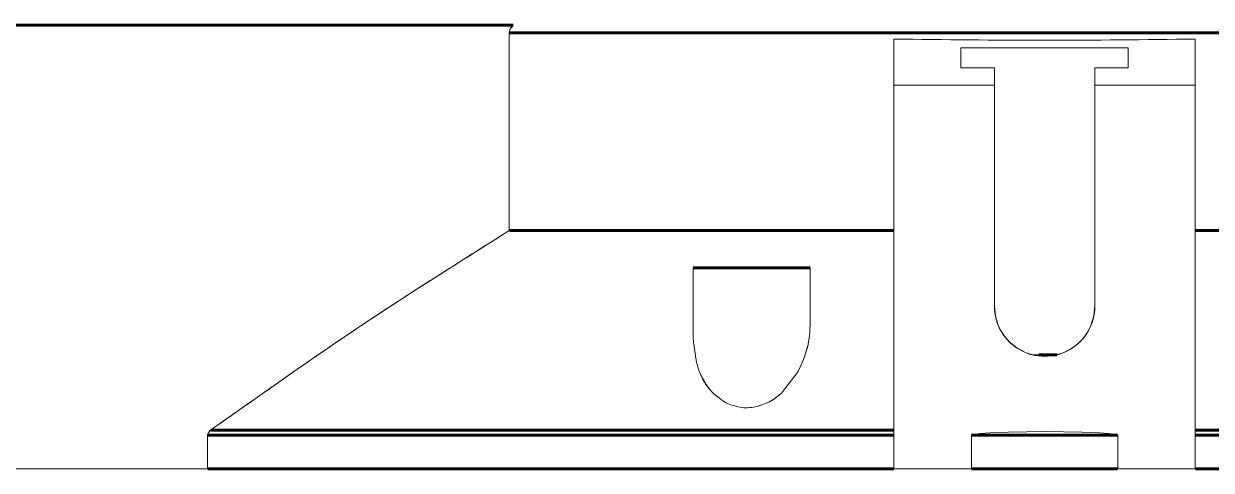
# Model space of a CAD drawing. Header units: millimetres. Extents: x -16985 to -606, y 2122 to 9380.
# Drawn here: x -12453.9 to -12382.9, y 7670 to 7696.7 of the extents above; entities that cross this region are included whole.
import ezdxf

# ---------------------------------------------------------------- set-up
doc = ezdxf.new("R2010")
doc.units = ezdxf.units.MM
doc.linetypes.add('K5LT_THIN', pattern=[0])

msp = doc.modelspace()

# ---------------------------------------------------------------- linework, layer by layer
at = {"color": 7, "linetype": 'K5LT_THIN', "lineweight": 18}
for p, q in [((-12460.874, 7696.597), (-12424.617, 7696.598)), ((-12424.617, 7696.598), (-12460.874, 7696.597)), ((-12457.829, 7696.599), (-12451.404, 7696.599)), ((-12450.97, 7696.598), (-12453.726, 7696.599)), ((-12453.726, 7696.599), (-12450.97, 7696.598)), ((-12451.404, 7696.599), (-12453.726, 7696.599)), ((-12451.404, 7696.599), (-12453.726, 7696.599)), ((-12451.404, 7696.599), (-12451.404, 7696.598)), ((-12450.97, 7696.598), (-12433.131, 7696.598)), ((-12450.97, 7696.598), (-12433.131, 7696.598)), ((-12433.131, 7696.598), (-12424.617, 7696.598)), ((-12424.645, 7696.598), (-12424.792, 7696.416)), ((-12424.617, 7696.598), (-12424.786, 7696.396)), ((-12424.858, 7696.142), (-12424.858, 7684.326)), ((-12401.874, 7695.772), (-12401.874, 7693.019)), ((-12401.874, 7693.019), (-12401.874, 7695.772)), ((-12383.874, 7695.772), (-12383.874, 7693.019)), ((-12383.874, 7695.772), (-12383.874, 7695.718)), ((-12383.874, 7695.772), (-12383.874, 7693.019)), ((-12397.874, 7694.054), (-12397.874, 7695.255)), ((-12387.874, 7695.255), (-12397.874, 7695.255)), ((-12387.874, 7694.054), (-12387.874, 7695.255)), ((-12395.874, 7694.054), (-12397.874, 7694.054)), ((-12395.874, 7693.019), (-12395.874, 7694.054)), ((-12387.874, 7694.054), (-12389.874, 7694.054)), ((-12389.874, 7694.054), (-12389.874, 7693.019)), ((-12401.875, 7670.097), (-12401.874, 7693.019)), ((-12401.874, 7693.019), (-12401.875, 7670.097)), ((-12401.874, 7693.019), (-12395.874, 7693.019)), ((-12395.874, 7693.019), (-12395.875, 7679.812)), ((-12389.875, 7679.812), (-12389.874, 7693.019)), ((-12389.874, 7693.019), (-12383.874, 7693.019)), ((-12383.874, 7693.019), (-12383.875, 7670.097)), ((-12383.874, 7693.019), (-12383.875, 7670.097)), ((-12413.875, 7682.098), (-12413.875, 7677.943)), ((-12413.875, 7682.098), (-12413.875, 7682.098)), ((-12406.875, 7682.098), (-12413.875, 7682.098)), ((-12413.875, 7682.098), (-12413.807, 7682.097)), ((-12413.807, 7682.097), (-12413.608, 7682.097)), ((-12413.608, 7682.097), (-12413.285, 7682.097)), ((-12413.285, 7682.097), (-12412.849, 7682.097)), ((-12412.849, 7682.097), (-12412.319, 7682.097)), ((-12412.319, 7682.097), (-12411.714, 7682.097)), ((-12411.875, 7682.098), (-12411.76, 7682.098)), ((-12411.76, 7682.097), (-12411.875, 7682.098)), ((-12411.76, 7682.098), (-12411.435, 7682.098)), ((-12411.435, 7682.097), (-12411.76, 7682.097)), ((-12411.714, 7682.097), (-12411.057, 7682.097)), ((-12411.435, 7682.098), (-12410.948, 7682.098)), ((-12410.948, 7682.097), (-12411.435, 7682.097)), ((-12411.057, 7682.097), (-12410.375, 7682.097)), ((-12410.948, 7682.098), (-12410.375, 7682.098)), ((-12410.375, 7682.097), (-12410.948, 7682.097)), ((-12410.375, 7682.098), (-12409.801, 7682.098)), ((-12410.375, 7682.097), (-12409.692, 7682.097)), ((-12409.801, 7682.097), (-12410.375, 7682.097)), ((-12409.801, 7682.098), (-12409.314, 7682.098)), ((-12409.314, 7682.097), (-12409.801, 7682.097)), ((-12409.692, 7682.097), (-12409.035, 7682.097)), ((-12409.314, 7682.098), (-12408.989, 7682.098)), ((-12408.989, 7682.097), (-12409.314, 7682.097)), ((-12409.035, 7682.097), (-12408.43, 7682.097)), ((-12408.989, 7682.098), (-12408.875, 7682.098)), ((-12408.875, 7682.098), (-12408.989, 7682.097)), ((-12408.43, 7682.097), (-12407.9, 7682.097)), ((-12407.9, 7682.097), (-12407.464, 7682.097)), ((-12407.464, 7682.097), (-12407.141, 7682.097)), ((-12407.141, 7682.097), (-12406.942, 7682.097)), ((-12406.942, 7682.097), (-12406.875, 7682.098)), ((-12406.875, 7682.098), (-12406.875, 7682.098)), ((-12406.875, 7678.824), (-12406.875, 7682.098)), ((-12395.834, 7679.318), (-12395.875, 7679.812)), ((-12395.875, 7679.812), (-12395.817, 7679.226)), ((-12389.932, 7679.226), (-12389.875, 7679.812)), ((-12389.875, 7679.812), (-12389.916, 7679.318)), ((-12395.712, 7678.837), (-12395.834, 7679.318)), ((-12395.817, 7679.226), (-12395.646, 7678.664)), ((-12395.646, 7678.664), (-12395.369, 7678.145)), ((-12390.38, 7678.145), (-12390.103, 7678.664)), ((-12390.103, 7678.664), (-12389.932, 7679.226)), ((-12389.916, 7679.318), (-12390.037, 7678.837)), ((-12413.875, 7677.943), (-12413.875, 7677.964)), ((-12395.24, 7677.967), (-12395.512, 7678.382)), ((-12395.369, 7678.145), (-12394.996, 7677.69)), ((-12390.753, 7677.69), (-12390.38, 7678.145)), ((-12390.237, 7678.382), (-12390.509, 7677.967)), ((-12394.996, 7677.69), (-12394.541, 7677.317)), ((-12394.512, 7677.298), (-12394.904, 7677.603)), ((-12394.541, 7677.317), (-12394.023, 7677.04)), ((-12391.726, 7677.04), (-12391.208, 7677.317)), ((-12391.237, 7677.298), (-12391.673, 7677.063)), ((-12390.845, 7677.603), (-12391.237, 7677.298)), ((-12391.208, 7677.317), (-12390.753, 7677.69)), ((-12393.606, 7676.903), (-12394.076, 7677.063)), ((-12394.023, 7677.04), (-12393.46, 7676.869)), ((-12393.606, 7676.903), (-12393.35, 7676.903)), ((-12392.179, 7676.903), (-12393.57, 7676.903)), ((-12393.46, 7676.869), (-12392.875, 7676.812)), ((-12392.875, 7676.812), (-12392.143, 7676.903)), ((-12392.875, 7676.812), (-12392.289, 7676.869)), ((-12392.442, 7676.903), (-12392.142, 7676.903)), ((-12392.289, 7676.869), (-12391.726, 7677.04)), ((-12408.591, 7674.619), (-12407.597, 7675.905)), ((-12407.597, 7675.905), (-12408.591, 7674.619)), ((-12442.7, 7672.397), (-12442.828, 7672.27)), ((-12442.7, 7672.397), (-12442.828, 7672.27)), ((-12396.156, 7672.243), (-12396.709, 7672.204)), ((-12396.156, 7672.243), (-12396.709, 7672.204)), ((-12395.047, 7672.287), (-12396.156, 7672.243)), ((-12395.047, 7672.287), (-12396.156, 7672.243)), ((-12392.83, 7672.315), (-12395.047, 7672.287)), ((-12392.83, 7672.315), (-12395.047, 7672.287)), ((-12390.657, 7672.286), (-12392.83, 7672.315)), ((-12390.657, 7672.286), (-12392.83, 7672.315)), ((-12389.571, 7672.242), (-12390.657, 7672.286)), ((-12389.571, 7672.242), (-12390.657, 7672.286)), ((-12389.029, 7672.203), (-12389.571, 7672.242)), ((-12389.029, 7672.203), (-12389.571, 7672.242)), ((-12442.885, 7672.098), (-12442.885, 7670.098)), ((-12442.885, 7672.098), (-12442.885, 7670.098)), ((-12397.245, 7672.097), (-12397.245, 7670.097)), ((-12396.709, 7672.204), (-12396.984, 7672.173)), ((-12396.709, 7672.204), (-12396.984, 7672.173)), ((-12388.759, 7672.172), (-12389.029, 7672.203)), ((-12388.759, 7672.172), (-12389.029, 7672.203)), ((-12388.505, 7670.097), (-12388.505, 7672.097)), ((-12442.885, 7670.098), (-12460.874, 7670.097)), ((-12442.885, 7670.098), (-12460.874, 7670.097)), ((-12422.555, 7670.097), (-12442.885, 7670.098)), ((-12437.822, 7670.098), (-12415.681, 7670.097)), ((-12401.875, 7670.097), (-12422.555, 7670.097)), ((-12415.681, 7670.097), (-12401.875, 7670.097)), ((-12397.245, 7670.097), (-12401.875, 7670.097)), ((-12397.245, 7670.097), (-12401.875, 7670.097)), ((-12388.505, 7670.097), (-12397.245, 7670.097)), ((-12383.875, 7670.097), (-12388.505, 7670.097)), ((-12383.875, 7670.097), (-12388.505, 7670.097)), ((-12363.194, 7670.097), (-12383.875, 7670.097)), ((-12383.875, 7670.097), (-12370.068, 7670.097))]:
    msp.add_line(p, q, dxfattribs=at)
at = {"color": 7, "linetype": 'K5LT_THIN', "const_width": 0.18}
for points in [[(-12457.829, 7696.599), (-12453.781, 7696.599), (-12449.699, 7696.599), (-12445.585, 7696.599), (-12441.441, 7696.599), (-12437.27, 7696.599), (-12433.074, 7696.598), (-12428.856, 7696.598), (-12424.617, 7696.598)], [(-12433.131, 7696.598), (-12435.443, 7696.599), (-12437.748, 7696.599), (-12440.046, 7696.599), (-12442.335, 7696.599), (-12444.616, 7696.599), (-12446.888, 7696.599), (-12449.151, 7696.599), (-12451.404, 7696.599)], [(-12360.891, 7696.141), (-12368.832, 7696.141), (-12376.82, 7696.141), (-12384.839, 7696.141), (-12392.874, 7696.141), (-12400.909, 7696.141), (-12408.929, 7696.141), (-12416.917, 7696.141), (-12424.858, 7696.142)], [(-12424.858, 7696.142), (-12416.917, 7696.141), (-12408.929, 7696.141), (-12400.909, 7696.141), (-12392.874, 7696.141), (-12384.839, 7696.141), (-12376.82, 7696.141), (-12368.832, 7696.141), (-12360.891, 7696.141)], [(-12424.858, 7684.326), (-12422.006, 7684.326), (-12419.146, 7684.325), (-12416.28, 7684.325), (-12413.408, 7684.325), (-12410.53, 7684.325), (-12407.649, 7684.325), (-12404.763, 7684.325), (-12401.875, 7684.325)], [(-12401.875, 7684.325), (-12404.763, 7684.325), (-12407.649, 7684.325), (-12410.53, 7684.325), (-12413.408, 7684.325), (-12416.28, 7684.325), (-12419.146, 7684.325), (-12422.006, 7684.326), (-12424.858, 7684.326)], [(-12360.891, 7684.325), (-12363.743, 7684.325), (-12366.603, 7684.325), (-12369.469, 7684.325), (-12372.341, 7684.325), (-12375.219, 7684.325), (-12378.1, 7684.325), (-12380.986, 7684.325), (-12383.875, 7684.325)], [(-12383.875, 7684.325), (-12380.986, 7684.325), (-12378.1, 7684.325), (-12375.219, 7684.325), (-12372.341, 7684.325), (-12369.469, 7684.325), (-12366.603, 7684.325), (-12363.743, 7684.325), (-12360.891, 7684.325)], [(-12406.875, 7682.098), (-12407.086, 7682.097), (-12407.693, 7682.097), (-12408.625, 7682.097), (-12409.767, 7682.097), (-12410.982, 7682.097), (-12412.125, 7682.097), (-12413.056, 7682.097), (-12413.663, 7682.097), (-12413.875, 7682.098)], [(-12413.875, 7682.098), (-12413.001, 7682.098), (-12412.127, 7682.098), (-12411.253, 7682.098), (-12410.378, 7682.098), (-12409.502, 7682.098), (-12408.627, 7682.098), (-12407.751, 7682.098), (-12406.875, 7682.098)], [(-12392.141, 7676.903), (-12392.875, 7676.903), (-12393.238, 7676.903)], [(-12442.7, 7672.397), (-12437.686, 7672.397), (-12432.639, 7672.397), (-12427.563, 7672.396), (-12422.461, 7672.396), (-12417.338, 7672.396), (-12412.196, 7672.396), (-12407.041, 7672.396), (-12401.875, 7672.396)], [(-12401.875, 7672.396), (-12407.041, 7672.396), (-12412.196, 7672.396), (-12417.338, 7672.396), (-12422.461, 7672.396), (-12427.563, 7672.396), (-12432.639, 7672.397), (-12437.686, 7672.397), (-12442.7, 7672.397)], [(-12383.875, 7672.396), (-12378.709, 7672.396), (-12373.553, 7672.396), (-12368.411, 7672.396), (-12363.288, 7672.396), (-12358.186, 7672.396), (-12353.11, 7672.396), (-12348.063, 7672.396), (-12343.049, 7672.396)], [(-12343.049, 7672.396), (-12348.063, 7672.396), (-12353.11, 7672.396), (-12358.186, 7672.396), (-12363.288, 7672.396), (-12368.411, 7672.396), (-12373.553, 7672.396), (-12378.709, 7672.396), (-12383.875, 7672.396)], [(-12401.875, 7672.097), (-12407.064, 7672.097), (-12412.244, 7672.097), (-12417.409, 7672.097), (-12422.555, 7672.097), (-12427.68, 7672.097), (-12432.779, 7672.098), (-12437.848, 7672.098), (-12442.885, 7672.098)], [(-12442.885, 7672.098), (-12437.848, 7672.098), (-12432.779, 7672.098), (-12427.68, 7672.097), (-12422.555, 7672.097), (-12417.409, 7672.097), (-12412.244, 7672.097), (-12407.064, 7672.097), (-12401.875, 7672.097)], [(-12388.505, 7672.097), (-12389.597, 7672.097), (-12390.689, 7672.097), (-12391.782, 7672.097), (-12392.875, 7672.097), (-12393.967, 7672.097), (-12395.06, 7672.097), (-12396.152, 7672.097), (-12397.245, 7672.097)], [(-12397.245, 7672.097), (-12396.152, 7672.097), (-12395.06, 7672.097), (-12393.967, 7672.097), (-12392.875, 7672.097), (-12391.782, 7672.097), (-12390.689, 7672.097), (-12389.597, 7672.097), (-12388.505, 7672.097)], [(-12342.865, 7672.097), (-12347.901, 7672.097), (-12352.97, 7672.097), (-12358.069, 7672.097), (-12363.194, 7672.097), (-12368.341, 7672.097), (-12373.505, 7672.097), (-12378.685, 7672.097), (-12383.875, 7672.097)], [(-12383.875, 7672.097), (-12378.685, 7672.097), (-12373.505, 7672.097), (-12368.341, 7672.097), (-12363.194, 7672.097), (-12358.069, 7672.097), (-12352.97, 7672.097), (-12347.901, 7672.097), (-12342.865, 7672.097)], [(-12442.885, 7670.098), (-12437.848, 7670.098), (-12432.779, 7670.098), (-12427.68, 7670.097), (-12422.555, 7670.097), (-12417.409, 7670.097), (-12412.244, 7670.097), (-12407.064, 7670.097), (-12401.875, 7670.097)], [(-12397.245, 7670.097), (-12396.152, 7670.097), (-12395.06, 7670.097), (-12393.967, 7670.097), (-12392.875, 7670.097), (-12391.782, 7670.097), (-12390.689, 7670.097), (-12389.597, 7670.097), (-12388.505, 7670.097)], [(-12383.875, 7670.097), (-12378.685, 7670.097), (-12373.505, 7670.097), (-12368.341, 7670.097), (-12363.194, 7670.097), (-12358.069, 7670.097), (-12352.97, 7670.097), (-12347.901, 7670.097), (-12342.865, 7670.097)]]:
    msp.add_lwpolyline(points, dxfattribs=at)
at = {"color": 7, "linetype": 'K5LT_THIN', "lineweight": 18}
msp.add_arc((-12392.875, 7679.812), 3, 179.9997, 359.9997, dxfattribs=at)
for points, knots in [([(-12424.617, 7696.598), (-12424.683, 7696.529), (-12424.779, 7696.431), (-12424.848, 7696.264), (-12424.855, 7696.182), (-12424.858, 7696.142)], [0, 0, 0, 0, 0.54134, 0.775177, 1, 1, 1, 1]), ([(-12424.786, 7696.396), (-12424.807, 7696.355), (-12424.848, 7696.275), (-12424.855, 7696.185), (-12424.858, 7696.142)], [0, 0, 0, 0, 0.517598, 1, 1, 1, 1]), ([(-12424.858, 7684.326), (-12427.813, 7682.467), (-12433.865, 7678.661), (-12439.709, 7674.518), (-12442.7, 7672.397)], [0, 0, 0, 0, 0.488198, 1, 1, 1, 1]), ([(-12424.858, 7684.326), (-12427.828, 7682.458), (-12433.88, 7678.652), (-12439.724, 7674.508), (-12442.7, 7672.397)], [0, 0, 0, 0, 0.490675, 1, 1, 1, 1]), ([(-12407.597, 7675.905), (-12407.384, 7676.379), (-12406.958, 7677.329), (-12406.902, 7678.326), (-12406.875, 7678.824)], [0, 0, 0, 0, 0.49977, 1, 1, 1, 1]), ([(-12406.875, 7678.824), (-12406.901, 7678.325), (-12406.954, 7677.329), (-12407.382, 7676.379), (-12407.597, 7675.905)], [0, 0, 0, 0, 0.500493, 1, 1, 1, 1]), ([(-12413.875, 7677.943), (-12413.8, 7677.209), (-12413.689, 7676.105), (-12412.934, 7674.761), (-12412.26, 7674.279), (-12411.923, 7674.039)], [0, 0, 0, 0, 0.498694, 0.74944, 1, 1, 1, 1]), ([(-12411.923, 7674.039), (-12412.266, 7674.278), (-12412.92, 7674.732), (-12413.241, 7675.381), (-12413.394, 7675.688)], [0, 0, 0, 0, 0.526091, 1, 1, 1, 1]), ([(-12410.159, 7673.792), (-12409.882, 7673.874), (-12409.284, 7674.052), (-12408.833, 7674.421), (-12408.591, 7674.619)], [0, 0, 0, 0, 0.464039, 1, 1, 1, 1]), ([(-12408.591, 7674.619), (-12408.815, 7674.434), (-12409.264, 7674.064), (-12409.861, 7673.883), (-12410.159, 7673.792)], [0, 0, 0, 0, 0.4994, 1, 1, 1, 1]), ([(-12411.923, 7674.039), (-12411.652, 7673.929), (-12411.242, 7673.763), (-12410.619, 7673.724), (-12410.311, 7673.77), (-12410.159, 7673.792)], [0, 0, 0, 0, 0.498944, 0.753061, 1, 1, 1, 1]), ([(-12410.159, 7673.792), (-12410.311, 7673.769), (-12410.619, 7673.724), (-12411.242, 7673.764), (-12411.651, 7673.929), (-12411.923, 7674.039)], [0, 0, 0, 0, 0.247005, 0.501606, 1, 1, 1, 1]), ([(-12442.828, 7672.27), (-12442.844, 7672.242), (-12442.876, 7672.19), (-12442.882, 7672.128), (-12442.885, 7672.098)], [0, 0, 0, 0, 0.518361, 1, 1, 1, 1]), ([(-12442.828, 7672.27), (-12442.844, 7672.242), (-12442.876, 7672.189), (-12442.882, 7672.127), (-12442.885, 7672.098)], [0, 0, 0, 0, 0.522206, 1, 1, 1, 1]), ([(-12396.984, 7672.173), (-12397.05, 7672.163), (-12397.132, 7672.151), (-12397.218, 7672.124), (-12397.238, 7672.11), (-12397.244, 7672.102), (-12397.244, 7672.099), (-12397.245, 7672.097)], [0, 0, 0, 0, 0.714818, 0.904268, 0.960911, 0.98186, 1, 1, 1, 1]), ([(-12396.984, 7672.173), (-12397.05, 7672.163), (-12397.133, 7672.151), (-12397.218, 7672.124), (-12397.239, 7672.11), (-12397.244, 7672.102), (-12397.244, 7672.099), (-12397.245, 7672.097)], [0, 0, 0, 0, 0.716323, 0.90526, 0.961375, 0.982054, 1, 1, 1, 1]), ([(-12388.505, 7672.097), (-12388.505, 7672.099), (-12388.505, 7672.102), (-12388.51, 7672.109), (-12388.53, 7672.123), (-12388.614, 7672.15), (-12388.695, 7672.162), (-12388.759, 7672.172)], [0, 0, 0, 0, 0.018187, 0.039096, 0.095552, 0.2847, 1, 1, 1, 1]), ([(-12388.505, 7672.097), (-12388.505, 7672.099), (-12388.505, 7672.102), (-12388.51, 7672.109), (-12388.53, 7672.123), (-12388.614, 7672.15), (-12388.695, 7672.162), (-12388.759, 7672.172)], [0, 0, 0, 0, 0.018103, 0.038912, 0.095191, 0.284188, 1, 1, 1, 1])]:
    msp.add_open_spline(points, degree=3, knots=knots, dxfattribs=at)
msp.add_open_spline([(-12401.874, 7695.772), (-12398.874, 7695.738), (-12392.874, 7695.671), (-12386.874, 7695.738), (-12383.874, 7695.772)], degree=3, dxfattribs=at)
msp.add_open_spline([(-12401.874, 7695.772), (-12398.874, 7695.738), (-12392.874, 7695.671), (-12386.874, 7695.738), (-12383.874, 7695.772)], degree=3, dxfattribs=at)

doc.saveas('drawing.dxf')
